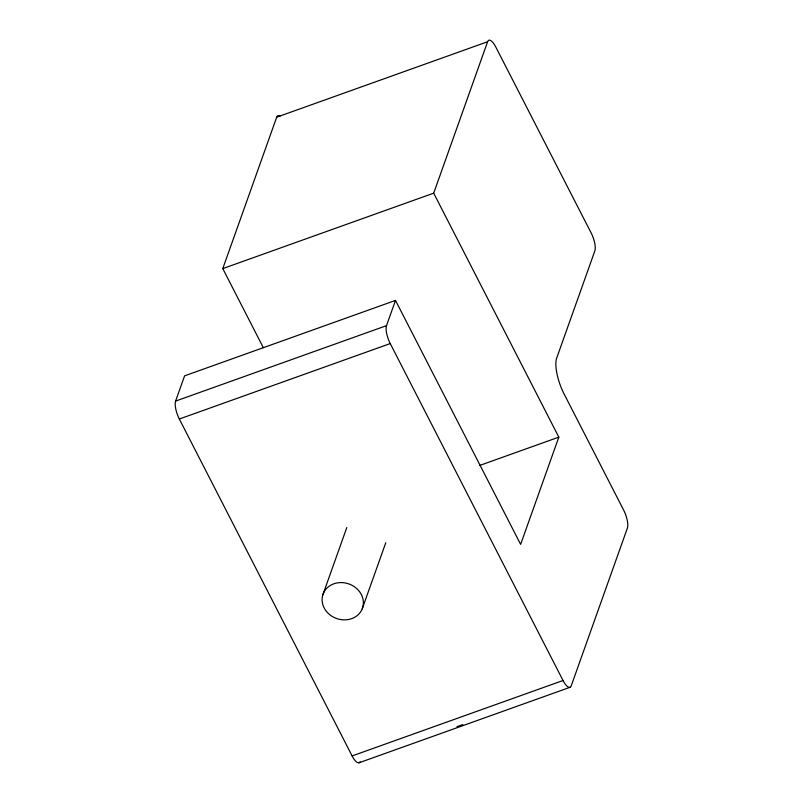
<?xml version="1.0" encoding="UTF-8"?>
<svg xmlns="http://www.w3.org/2000/svg" width="803" height="803" viewBox="0 0 803 803"><rect width="100%" height="100%" fill="white"/><g stroke="black" fill="none" stroke-linecap="round" stroke-linejoin="round"><path stroke-width="1.2" d="M360.095 761.766A13.942 4.567 70.3 0 1 352.115 755.944L179.32 419.015A13.942 4.567 70.3 0 1 175.606 401.088L184.59 375.854L395.498 300.412L520.635 544.394L558.828 437.143L433.69 193.162L487.602 41.746A13.942 4.567 70.3 0 1 495.812 47.056L591.149 232.95A13.942 4.567 70.3 0 1 594.862 250.877L556.67 358.128A27.894 9.134 70.3 0 0 564.097 393.982L623.68 510.166A13.942 4.567 70.3 0 1 627.394 528.093L571.234 685.812A13.942 4.567 70.3 0 1 563.033 680.502L390.228 343.574A13.942 4.567 70.3 0 1 386.514 325.647L395.498 300.412M263.344 347.699L222.782 268.603L276.694 117.188L487.602 41.746M322.836 594.852L346.806 527.531M362.223 608.845A20.918 18.349 19.6 0 0 338.936 582.677A20.918 18.349 19.6 0 0 327.082 612.167A20.918 18.349 19.6 0 0 362.223 608.845L385.781 542.708M222.782 268.603L433.69 193.162M175.606 401.088L386.514 325.647M179.32 419.015L390.228 343.574M479.883 465.379L558.828 437.143M352.115 755.944L563.033 680.502M456.937 726.695L462.829 724.587M359.082 762.76L569.989 687.318M276.694 117.188A13.942 4.567 70.3 0 1 280.026 116.134"/></g></svg>
